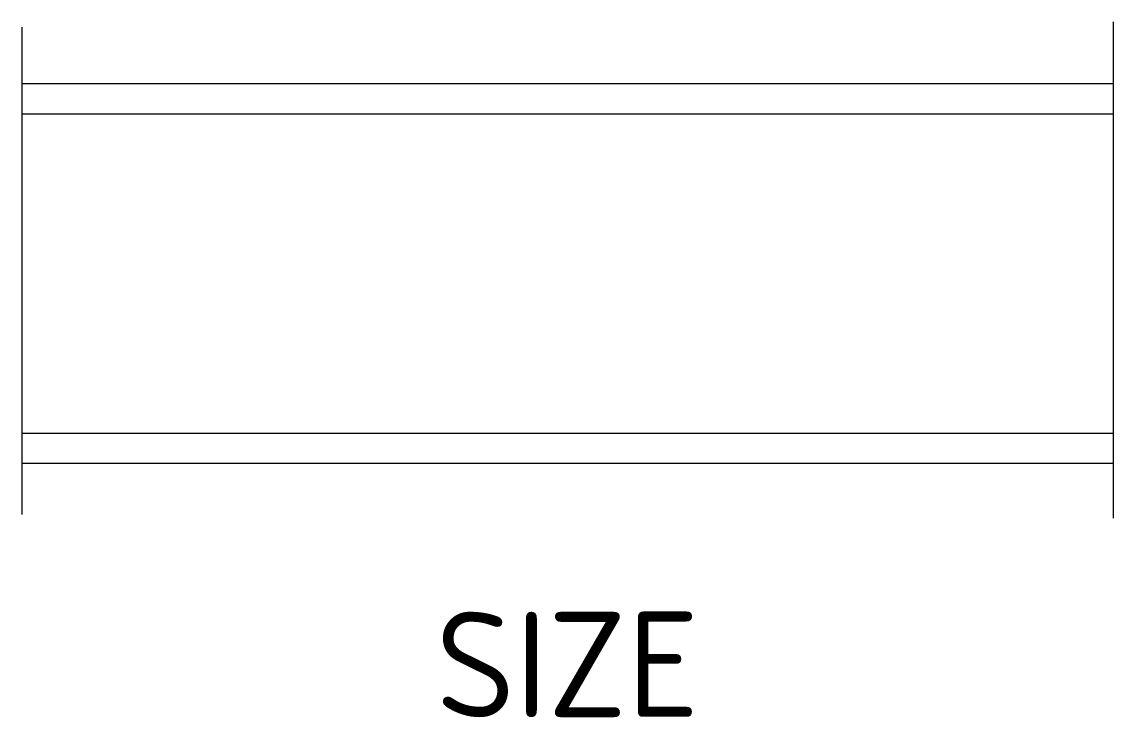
# Model space of a CAD drawing. Extents: x 16.2 to 52.5, y 7.4 to 30.5.
import ezdxf
from ezdxf.enums import TextEntityAlignment as Align

# ---------------------------------------------------------------- set-up
doc = ezdxf.new("R2010")
doc.units = 0
doc.header["$LTSCALE"] = 10
doc.layers.get('0').update_dxf_attribs({"linetype": 'CONTINUOUS'})
doc.layers.add('TXT', color=7, linetype='CONTINUOUS')
doc.styles.add('ISO3098B', font='ISO3098B.SHX')

msp = doc.modelspace()

# ---------------------------------------------------------------- linework, layer by layer
at = {"color": 7}
for p, q in [((52.452, 30.519), (52.452, 14.044)), ((16.202, 30.344), (16.202, 14.169))]:
    msp.add_line(p, q, dxfattribs=at)
for p, q in [((16.202, 28.469), (52.452, 28.469)), ((16.202, 27.469), (52.452, 27.469)), ((16.202, 16.869), (52.452, 16.869)), ((16.202, 15.869), (52.452, 15.869))]:
    msp.add_line(p, q)

# ---------------------------------------------------------------- texts
at = {"layer": 'TXT', "color": 2, "style": 'ISO3098B'}
msp.add_attdef('SIZE', text='', height=3.5, dxfattribs=at).set_placement((34.327, 9.186), align=Align.MIDDLE_CENTER)

doc.saveas('drawing.dxf')
